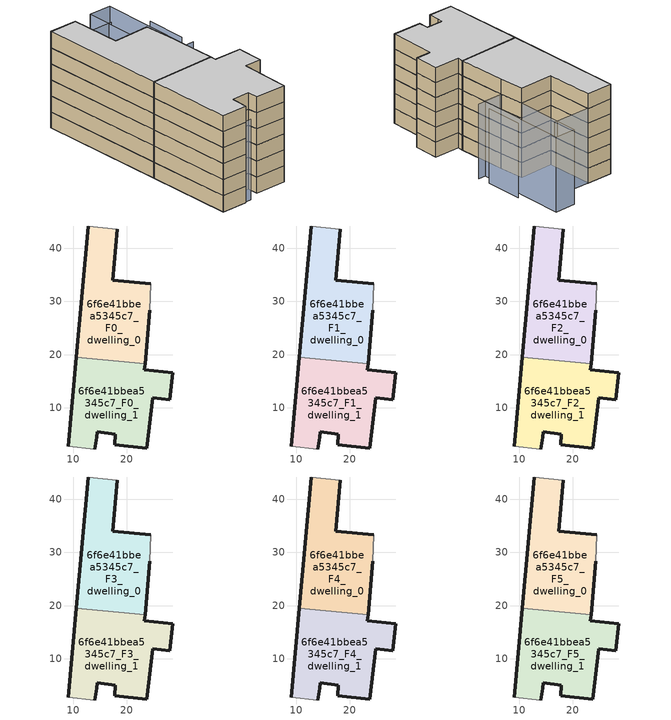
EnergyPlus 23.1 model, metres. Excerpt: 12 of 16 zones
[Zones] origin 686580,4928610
6f6e41bbea5345c7_F0_dwelling_0
 floor ground (EU_floor_Construction): 23.45,18.31 24.32,28.3 24.54,33.37 17.36,33.95 18.19,43.59 12.78,44.18 10.53,19.49 z0
 wall outside (EU_wall_Construction): 24.32,28.3 23.45,18.31 / 10.53,19.49 12.78,44.18 / 18.19,43.59 17.36,33.95 24.54,33.37 z0:3
 wall adiabatic (EU_wall_Construction): 12.78,44.18 18.19,43.59 / 24.54,33.37 24.32,28.3 z0:3
 wall to 6f6e41bbea5345c7_F0_dwelling_1 (EU_wall_Construction): 23.45,18.31 10.53,19.49 z0:3
6f6e41bbea5345c7_F0_dwelling_1
 floor ground (EU_floor_Construction): 23.73,2.38 24.88,11.86 28.09,11.5 28.68,16.56 23.35,17.19 23.45,18.31 10.53,19.49 9,2.83 14.01,2.27 14.34,4.52 14.43,5.47 17.84,5.06 17.72,3.1 z0
 wall outside (EU_wall_Construction): 9,2.83 10.53,19.49 / 23.45,18.31 23.35,17.19 28.68,16.56 28.09,11.5 24.88,11.86 23.73,2.38 17.72,3.1 17.84,5.06 14.43,5.47 14.34,4.52 14.01,2.27 z0:3
 wall adiabatic (EU_wall_Construction): 14.01,2.27 9,2.83 z0:3
6f6e41bbea5345c7_F1_dwelling_0
 floor to 6f6e41bbea5345c7_F0_dwelling_0 (EU_floor_Construction): 23.45,18.31 24.32,28.3 24.54,33.37 17.36,33.95 18.19,43.59 12.78,44.18 10.53,19.49 z3
 wall outside (EU_wall_Construction): 24.32,28.3 23.45,18.31 / 10.53,19.49 12.78,44.18 / 18.19,43.59 17.36,33.95 24.54,33.37 z3:6
 wall adiabatic (EU_wall_Construction): 12.78,44.18 18.19,43.59 / 24.54,33.37 24.32,28.3 z3:6
 wall to 6f6e41bbea5345c7_F1_dwelling_1 (EU_wall_Construction): 23.45,18.31 10.53,19.49 z3:6
6f6e41bbea5345c7_F1_dwelling_1
 floor to 6f6e41bbea5345c7_F0_dwelling_1 (EU_floor_Construction): 23.73,2.38 24.88,11.86 28.09,11.5 28.68,16.56 23.35,17.19 23.45,18.31 10.53,19.49 9,2.83 14.01,2.27 14.34,4.52 14.43,5.47 17.84,5.06 17.72,3.1 z3
 wall outside (EU_wall_Construction): 9,2.83 10.53,19.49 / 23.45,18.31 23.35,17.19 28.68,16.56 28.09,11.5 24.88,11.86 23.73,2.38 17.72,3.1 17.84,5.06 14.43,5.47 14.34,4.52 14.01,2.27 z3:6
 wall adiabatic (EU_wall_Construction): 14.01,2.27 9,2.83 z3:6
6f6e41bbea5345c7_F2_dwelling_0
 floor to 6f6e41bbea5345c7_F1_dwelling_0 (EU_floor_Construction): 23.45,18.31 24.32,28.3 24.54,33.37 17.36,33.95 18.19,43.59 12.78,44.18 10.53,19.49 z6
 wall outside (EU_wall_Construction): 24.32,28.3 23.45,18.31 / 10.53,19.49 12.78,44.18 / 18.19,43.59 17.36,33.95 24.54,33.37 z6:9
 wall adiabatic (EU_wall_Construction): 12.78,44.18 18.19,43.59 / 24.54,33.37 24.32,28.3 z6:9
 wall to 6f6e41bbea5345c7_F2_dwelling_1 (EU_wall_Construction): 23.45,18.31 10.53,19.49 z6:9
6f6e41bbea5345c7_F2_dwelling_1
 floor to 6f6e41bbea5345c7_F1_dwelling_1 (EU_floor_Construction): 23.73,2.38 24.88,11.86 28.09,11.5 28.68,16.56 23.35,17.19 23.45,18.31 10.53,19.49 9,2.83 14.01,2.27 14.34,4.52 14.43,5.47 17.84,5.06 17.72,3.1 z6
 wall outside (EU_wall_Construction): 9,2.83 10.53,19.49 / 23.45,18.31 23.35,17.19 28.68,16.56 28.09,11.5 24.88,11.86 23.73,2.38 17.72,3.1 17.84,5.06 14.43,5.47 14.34,4.52 14.01,2.27 z6:9
 wall adiabatic (EU_wall_Construction): 14.01,2.27 9,2.83 z6:9
6f6e41bbea5345c7_F3_dwelling_0
 floor to 6f6e41bbea5345c7_F2_dwelling_0 (EU_floor_Construction): 23.45,18.31 24.32,28.3 24.54,33.37 17.36,33.95 18.19,43.59 12.78,44.18 10.53,19.49 z9
 wall outside (EU_wall_Construction): 24.32,28.3 23.45,18.31 / 10.53,19.49 12.78,44.18 / 18.19,43.59 17.36,33.95 24.54,33.37 z9:12
 wall adiabatic (EU_wall_Construction): 12.78,44.18 18.19,43.59 / 24.54,33.37 24.32,28.3 z9:12
 wall to 6f6e41bbea5345c7_F3_dwelling_1 (EU_wall_Construction): 23.45,18.31 10.53,19.49 z9:12
6f6e41bbea5345c7_F3_dwelling_1
 floor to 6f6e41bbea5345c7_F2_dwelling_1 (EU_floor_Construction): 23.73,2.38 24.88,11.86 28.09,11.5 28.68,16.56 23.35,17.19 23.45,18.31 10.53,19.49 9,2.83 14.01,2.27 14.34,4.52 14.43,5.47 17.84,5.06 17.72,3.1 z9
 wall outside (EU_wall_Construction): 9,2.83 10.53,19.49 / 23.45,18.31 23.35,17.19 28.68,16.56 28.09,11.5 24.88,11.86 23.73,2.38 17.72,3.1 17.84,5.06 14.43,5.47 14.34,4.52 14.01,2.27 z9:12
 wall adiabatic (EU_wall_Construction): 14.01,2.27 9,2.83 z9:12
6f6e41bbea5345c7_F4_dwelling_0
 floor to 6f6e41bbea5345c7_F3_dwelling_0 (EU_floor_Construction): 23.45,18.31 24.32,28.3 24.54,33.37 17.36,33.95 18.19,43.59 12.78,44.18 10.53,19.49 z12
 wall outside (EU_wall_Construction): 24.32,28.3 23.45,18.31 / 10.53,19.49 12.78,44.18 / 18.19,43.59 17.36,33.95 24.54,33.37 z12:15
 wall adiabatic (EU_wall_Construction): 12.78,44.18 18.19,43.59 / 24.54,33.37 24.32,28.3 z12:15
 wall to 6f6e41bbea5345c7_F4_dwelling_1 (EU_wall_Construction): 23.45,18.31 10.53,19.49 z12:15
6f6e41bbea5345c7_F4_dwelling_1
 floor to 6f6e41bbea5345c7_F3_dwelling_1 (EU_floor_Construction): 23.73,2.38 24.88,11.86 28.09,11.5 28.68,16.56 23.35,17.19 23.45,18.31 10.53,19.49 9,2.83 14.01,2.27 14.34,4.52 14.43,5.47 17.84,5.06 17.72,3.1 z12
 wall outside (EU_wall_Construction): 9,2.83 10.53,19.49 / 23.45,18.31 23.35,17.19 28.68,16.56 28.09,11.5 24.88,11.86 23.73,2.38 17.72,3.1 17.84,5.06 14.43,5.47 14.34,4.52 14.01,2.27 z12:15
 wall adiabatic (EU_wall_Construction): 14.01,2.27 9,2.83 z12:15
6f6e41bbea5345c7_F5_dwelling_0
 floor to 6f6e41bbea5345c7_F4_dwelling_0 (EU_floor_Construction): 23.45,18.31 24.32,28.3 24.54,33.37 17.36,33.95 18.19,43.59 12.78,44.18 10.53,19.49 z15
 wall outside (EU_wall_Construction): 24.32,28.3 23.45,18.31 / 10.53,19.49 12.78,44.18 / 18.19,43.59 17.36,33.95 24.54,33.37 z15:18
 wall adiabatic (EU_wall_Construction): 12.78,44.18 18.19,43.59 / 24.54,33.37 24.32,28.3 z15:18
 wall to 6f6e41bbea5345c7_F5_dwelling_1 (EU_wall_Construction): 23.45,18.31 10.53,19.49 z15:18
 ceiling to 6f6e41bbea5345c7_F6_dwelling_0 (EU_floor_Construction): 18.19,43.59 17.36,33.95 24.54,33.37 24.32,28.3 23.45,18.31 10.53,19.49 12.78,44.18 z18
6f6e41bbea5345c7_F5_dwelling_1
 floor to 6f6e41bbea5345c7_F4_dwelling_1 (EU_floor_Construction): 23.73,2.38 24.88,11.86 28.09,11.5 28.68,16.56 23.35,17.19 23.45,18.31 10.53,19.49 9,2.83 14.01,2.27 14.34,4.52 14.43,5.47 17.84,5.06 17.72,3.1 z15
 wall outside (EU_wall_Construction): 9,2.83 10.53,19.49 / 23.45,18.31 23.35,17.19 28.68,16.56 28.09,11.5 24.88,11.86 23.73,2.38 17.72,3.1 17.84,5.06 14.43,5.47 14.34,4.52 14.01,2.27 z15:18
 wall adiabatic (EU_wall_Construction): 14.01,2.27 9,2.83 z15:18
 ceiling to 6f6e41bbea5345c7_F6_dwelling_1 (EU_floor_Construction): 28.68,16.56 28.09,11.5 24.88,11.86 23.73,2.38 17.72,3.1 17.84,5.06 14.43,5.47 14.34,4.52 14.01,2.27 9,2.83 10.53,19.49 23.45,18.31 23.35,17.19 z18
shading: 9,2.83 15.37,2.36 / 29.86,30.37 30.72,38.01 / 29.89,27.81 24.79,28.32 / 26.1,42.61 12.78,44.18 / 30.36,46.68 28.26,27.86 / 28.26,27.86 23.98,28.33 / 23.98,28.33 26.08,47.16 / 26.08,47.16 30.36,46.68 z0:15
[Building]
EU S2 Campaign: North Axis=0; Terrain=City; Solar Distribution=FullExterior
[Site:Location]
Bologna: Latitude=44.5; Longitude=11.25; Time Zone=1; Elevation=37
[SizingPeriod:WeatherFileDays]
AnnualSizingPeriod: Begin Month=1; Begin Day of Month=1; End Month=12; End Day of Month=31; Day of Week for Start Day=Monday; Use Weather File Daylight Saving Period=No; Use Weather File Rain and Snow Indicators=No
[MATERIAL]
EU_InternalMass_Material: Roughness=MediumRough; Thickness=0.1; Conductivity=1; Density=1800; Specific Heat=900; Thermal Absorptance=0.9; Solar Absorptance=0.7; Visible Absorptance=0.7
[MATERIAL:NOMASS] Roughness=MediumRough; Thermal Absorptance=0.9; Solar Absorptance=0.7; Visible Absorptance=0.7
Name | Thermal Resistance
EU_wall_NoMass | 0.905828
EU_floor_NoMass | 0.67114
[CONSTRUCTION]
EU_wall_Construction: EU_wall_NoMass
EU_floor_Construction: EU_floor_NoMass
EU_InternalMass_Construction: EU_InternalMass_Material
[ZONE] Type=1; Multiplier=1; Ceiling Height=autocalculate; Floor Area=autocalculate; Part of Total Floor Area=Yes
Name | Volume
6f6e41bbea5345c7_F0_dwelling_0 | 741.891
6f6e41bbea5345c7_F1_dwelling_0; 6f6e41bbea5345c7_F2_dwelling_0; 6f6e41bbea5345c7_F3_dwelling_0; 6f6e41bbea5345c7_F4_dwelling_0; 6f6e41bbea5345c7_F5_dwelling_0 | 741.89
6f6e41bbea5345c7_F0_dwelling_1 | 741.873
6f6e41bbea5345c7_F1_dwelling_1; 6f6e41bbea5345c7_F2_dwelling_1; 6f6e41bbea5345c7_F3_dwelling_1; 6f6e41bbea5345c7_F4_dwelling_1; 6f6e41bbea5345c7_F5_dwelling_1 | 741.872
[INTERNALMASS] Construction=EU_InternalMass_Construction
Name | Zone or ZoneList | Surface Area
6f6e41bbea5345c7_F0_dwelling_0_EU_InternalMass | 6f6e41bbea5345c7_F0_dwelling_0 | 247.297
6f6e41bbea5345c7_F0_dwelling_1_EU_InternalMass | 6f6e41bbea5345c7_F0_dwelling_1 | 247.29
6f6e41bbea5345c7_F1_dwelling_0_EU_InternalMass | 6f6e41bbea5345c7_F1_dwelling_0 | 247.297
6f6e41bbea5345c7_F1_dwelling_1_EU_InternalMass | 6f6e41bbea5345c7_F1_dwelling_1 | 247.29
6f6e41bbea5345c7_F2_dwelling_0_EU_InternalMass | 6f6e41bbea5345c7_F2_dwelling_0 | 247.297
6f6e41bbea5345c7_F2_dwelling_1_EU_InternalMass | 6f6e41bbea5345c7_F2_dwelling_1 | 247.29
6f6e41bbea5345c7_F3_dwelling_0_EU_InternalMass | 6f6e41bbea5345c7_F3_dwelling_0 | 247.297
6f6e41bbea5345c7_F3_dwelling_1_EU_InternalMass | 6f6e41bbea5345c7_F3_dwelling_1 | 247.29
6f6e41bbea5345c7_F4_dwelling_0_EU_InternalMass | 6f6e41bbea5345c7_F4_dwelling_0 | 247.297
6f6e41bbea5345c7_F4_dwelling_1_EU_InternalMass | 6f6e41bbea5345c7_F4_dwelling_1 | 247.29
6f6e41bbea5345c7_F5_dwelling_0_EU_InternalMass | 6f6e41bbea5345c7_F5_dwelling_0 | 247.297
6f6e41bbea5345c7_F5_dwelling_1_EU_InternalMass | 6f6e41bbea5345c7_F5_dwelling_1 | 247.29
[OTHEREQUIPMENT] Fuel Type=Electricity; Design Level Calculation Method=Watts/Area; Power per Zone Floor Area=1; Fraction Latent=0; Fraction Radiant=0; Fraction Lost=0; Carbon Dioxide Generation Rate=0; EndUse Subcategory=EU_Step8_InternalGains
Name | Zone or ZoneList or Space or SpaceList | Schedule
EU_Step8_InternalGain_6f6e41bbea5345c7_F0_dwelling_0_f000 | 6f6e41bbea5345c7_F0_dwelling_0 | EU_Step8_GainSchedule_6f6e41bbea5345c7_F0_dwelling_0_f000
EU_Step8_InternalGain_6f6e41bbea5345c7_F0_dwelling_1_f000 | 6f6e41bbea5345c7_F0_dwelling_1 | EU_Step8_GainSchedule_6f6e41bbea5345c7_F0_dwelling_1_f000
EU_Step8_InternalGain_6f6e41bbea5345c7_F1_dwelling_0_f000 | 6f6e41bbea5345c7_F1_dwelling_0 | EU_Step8_GainSchedule_6f6e41bbea5345c7_F1_dwelling_0_f000
EU_Step8_InternalGain_6f6e41bbea5345c7_F1_dwelling_1_f000 | 6f6e41bbea5345c7_F1_dwelling_1 | EU_Step8_GainSchedule_6f6e41bbea5345c7_F1_dwelling_1_f000
EU_Step8_InternalGain_6f6e41bbea5345c7_F2_dwelling_0_f000 | 6f6e41bbea5345c7_F2_dwelling_0 | EU_Step8_GainSchedule_6f6e41bbea5345c7_F2_dwelling_0_f000
EU_Step8_InternalGain_6f6e41bbea5345c7_F2_dwelling_1_f000 | 6f6e41bbea5345c7_F2_dwelling_1 | EU_Step8_GainSchedule_6f6e41bbea5345c7_F2_dwelling_1_f000
EU_Step8_InternalGain_6f6e41bbea5345c7_F3_dwelling_0_f000 | 6f6e41bbea5345c7_F3_dwelling_0 | EU_Step8_GainSchedule_6f6e41bbea5345c7_F3_dwelling_0_f000
EU_Step8_InternalGain_6f6e41bbea5345c7_F3_dwelling_1_f000 | 6f6e41bbea5345c7_F3_dwelling_1 | EU_Step8_GainSchedule_6f6e41bbea5345c7_F3_dwelling_1_f000
EU_Step8_InternalGain_6f6e41bbea5345c7_F4_dwelling_0_f000 | 6f6e41bbea5345c7_F4_dwelling_0 | EU_Step8_GainSchedule_6f6e41bbea5345c7_F4_dwelling_0_f000
EU_Step8_InternalGain_6f6e41bbea5345c7_F4_dwelling_1_f000 | 6f6e41bbea5345c7_F4_dwelling_1 | EU_Step8_GainSchedule_6f6e41bbea5345c7_F4_dwelling_1_f000
EU_Step8_InternalGain_6f6e41bbea5345c7_F5_dwelling_0_f000 | 6f6e41bbea5345c7_F5_dwelling_0 | EU_Step8_GainSchedule_6f6e41bbea5345c7_F5_dwelling_0_f000
EU_Step8_InternalGain_6f6e41bbea5345c7_F5_dwelling_1_f000 | 6f6e41bbea5345c7_F5_dwelling_1 | EU_Step8_GainSchedule_6f6e41bbea5345c7_F5_dwelling_1_f000
[ZONEVENTILATION:DESIGNFLOWRATE] Schedule=EU_AlwaysOn; Design Flow Rate Calculation Method=AirChanges/Hour; Air Changes per Hour=0.73129; Ventilation Type=Natural; Fan Pressure Rise=0; Fan Total Efficiency=1; Constant Term Coefficient=1; Temperature Term Coefficient=0; Velocity Term Coefficient=0; Velocity Squared Term Coefficient=0; Minimum Indoor Temperature=-100; Maximum Indoor Temperature=100; Delta Temperature=-100; Minimum Outdoor Temperature=-100; Maximum Outdoor Temperature=100; Maximum Wind Speed=40
Name | Zone or ZoneList or Space or SpaceList
EU_ConstantAir_6f6e41bbea5345c7_F0_dwelling_0 | 6f6e41bbea5345c7_F0_dwelling_0
EU_ConstantAir_6f6e41bbea5345c7_F0_dwelling_1 | 6f6e41bbea5345c7_F0_dwelling_1
EU_ConstantAir_6f6e41bbea5345c7_F1_dwelling_0 | 6f6e41bbea5345c7_F1_dwelling_0
EU_ConstantAir_6f6e41bbea5345c7_F1_dwelling_1 | 6f6e41bbea5345c7_F1_dwelling_1
EU_ConstantAir_6f6e41bbea5345c7_F2_dwelling_0 | 6f6e41bbea5345c7_F2_dwelling_0
EU_ConstantAir_6f6e41bbea5345c7_F2_dwelling_1 | 6f6e41bbea5345c7_F2_dwelling_1
EU_ConstantAir_6f6e41bbea5345c7_F3_dwelling_0 | 6f6e41bbea5345c7_F3_dwelling_0
EU_ConstantAir_6f6e41bbea5345c7_F3_dwelling_1 | 6f6e41bbea5345c7_F3_dwelling_1
EU_ConstantAir_6f6e41bbea5345c7_F4_dwelling_0 | 6f6e41bbea5345c7_F4_dwelling_0
EU_ConstantAir_6f6e41bbea5345c7_F4_dwelling_1 | 6f6e41bbea5345c7_F4_dwelling_1
EU_ConstantAir_6f6e41bbea5345c7_F5_dwelling_0 | 6f6e41bbea5345c7_F5_dwelling_0
EU_ConstantAir_6f6e41bbea5345c7_F5_dwelling_1 | 6f6e41bbea5345c7_F5_dwelling_1
[HVACTEMPLATE:THERMOSTAT] Constant Heating Setpoint=20; Constant Cooling Setpoint=50
EU_HeatOnly_6f6e41bbea5345c7_F0_dwelling_0; EU_HeatOnly_6f6e41bbea5345c7_F0_dwelling_1; EU_HeatOnly_6f6e41bbea5345c7_F1_dwelling_0; EU_HeatOnly_6f6e41bbea5345c7_F1_dwelling_1; EU_HeatOnly_6f6e41bbea5345c7_F2_dwelling_0; EU_HeatOnly_6f6e41bbea5345c7_F2_dwelling_1; EU_HeatOnly_6f6e41bbea5345c7_F3_dwelling_0; EU_HeatOnly_6f6e41bbea5345c7_F3_dwelling_1; EU_HeatOnly_6f6e41bbea5345c7_F4_dwelling_0; EU_HeatOnly_6f6e41bbea5345c7_F4_dwelling_1; EU_HeatOnly_6f6e41bbea5345c7_F5_dwelling_0; EU_HeatOnly_6f6e41bbea5345c7_F5_dwelling_1; EU_HeatOnly_6f6e41bbea5345c7_F6_dwelling_0; EU_HeatOnly_6f6e41bbea5345c7_F6_dwelling_1; EU_HeatOnly_6f6e41bbea5345c7_F7_dwelling_0; EU_HeatOnly_6f6e41bbea5345c7_F7_dwelling_1
[HVACTEMPLATE:ZONE:IDEALLOADSAIRSYSTEM] System Availability Schedule=EU_AlwaysOn; Maximum Heating Supply Air Temperature=50; Minimum Cooling Supply Air Temperature=13; Maximum Heating Supply Air Humidity Ratio=0.0156; Minimum Cooling Supply Air Humidity Ratio=0.0077; Heating Limit=NoLimit; Cooling Limit=NoLimit; Heating Availability Schedule=EU_AlwaysOn; Cooling Availability Schedule=EU_CoolingOff; Dehumidification Control Type=ConstantSensibleHeatRatio; Cooling Sensible Heat Ratio=0.7; Dehumidification Setpoint=60; Humidification Control Type=None; Humidification Setpoint=30; Outdoor Air Method=None; Outdoor Air Flow Rate per Person=0.00944; Outdoor Air Flow Rate per Zone Floor Area=0; Outdoor Air Flow Rate per Zone=0; Demand Controlled Ventilation Type=None; Outdoor Air Economizer Type=NoEconomizer; Heat Recovery Type=None; Sensible Heat Recovery Effectiveness=0.7; Latent Heat Recovery Effectiveness=0.65
Name | Template Thermostat
6f6e41bbea5345c7_F0_dwelling_0 | EU_HeatOnly_6f6e41bbea5345c7_F0_dwelling_0
6f6e41bbea5345c7_F0_dwelling_1 | EU_HeatOnly_6f6e41bbea5345c7_F0_dwelling_1
6f6e41bbea5345c7_F1_dwelling_0 | EU_HeatOnly_6f6e41bbea5345c7_F1_dwelling_0
6f6e41bbea5345c7_F1_dwelling_1 | EU_HeatOnly_6f6e41bbea5345c7_F1_dwelling_1
6f6e41bbea5345c7_F2_dwelling_0 | EU_HeatOnly_6f6e41bbea5345c7_F2_dwelling_0
6f6e41bbea5345c7_F2_dwelling_1 | EU_HeatOnly_6f6e41bbea5345c7_F2_dwelling_1
6f6e41bbea5345c7_F3_dwelling_0 | EU_HeatOnly_6f6e41bbea5345c7_F3_dwelling_0
6f6e41bbea5345c7_F3_dwelling_1 | EU_HeatOnly_6f6e41bbea5345c7_F3_dwelling_1
6f6e41bbea5345c7_F4_dwelling_0 | EU_HeatOnly_6f6e41bbea5345c7_F4_dwelling_0
6f6e41bbea5345c7_F4_dwelling_1 | EU_HeatOnly_6f6e41bbea5345c7_F4_dwelling_1
6f6e41bbea5345c7_F5_dwelling_0 | EU_HeatOnly_6f6e41bbea5345c7_F5_dwelling_0
6f6e41bbea5345c7_F5_dwelling_1 | EU_HeatOnly_6f6e41bbea5345c7_F5_dwelling_1
[SIZING:ZONE] Zone Cooling Design Supply Air Temperature Input Method=SupplyAirTemperature; Zone Cooling Design Supply Air Temperature=13; Zone Heating Design Supply Air Temperature Input Method=SupplyAirTemperature; Zone Heating Design Supply Air Temperature=50; Zone Cooling Design Supply Air Humidity Ratio=0.008; Zone Heating Design Supply Air Humidity Ratio=0.008; Cooling Design Air Flow Method=DesignDay; Cooling Design Air Flow Rate=0; Cooling Minimum Air Flow per Zone Floor Area=0.000762; Cooling Minimum Air Flow=0; Cooling Minimum Air Flow Fraction=0.2; Heating Design Air Flow Method=DesignDay; Heating Design Air Flow Rate=0; Heating Maximum Air Flow per Zone Floor Area=0.002032; Heating Maximum Air Flow=0.141576; Heating Maximum Air Flow Fraction=0.3; Account for Dedicated Outdoor Air System=No; Dedicated Outdoor Air System Control Strategy=NeutralSupplyAir; Dedicated Outdoor Air Low Setpoint Temperature for Design=autosize; Dedicated Outdoor Air High Setpoint Temperature for Design=autosize; Zone Load Sizing Method=Sensible Load Only No Latent Load; Zone Latent Cooling Design Supply Air Humidity Ratio Input Method=HumidityRatioDifference; Zone Cooling Design Supply Air Humidity Ratio Difference=0.005; Zone Latent Heating Design Supply Air Humidity Ratio Input Method=HumidityRatioDifference; Zone Humidification Design Supply Air Humidity Ratio Difference=0.005
6f6e41bbea5345c7_F0_dwelling_0; 6f6e41bbea5345c7_F0_dwelling_1; 6f6e41bbea5345c7_F1_dwelling_0; 6f6e41bbea5345c7_F1_dwelling_1; 6f6e41bbea5345c7_F2_dwelling_0; 6f6e41bbea5345c7_F2_dwelling_1; 6f6e41bbea5345c7_F3_dwelling_0; 6f6e41bbea5345c7_F3_dwelling_1; 6f6e41bbea5345c7_F4_dwelling_0; 6f6e41bbea5345c7_F4_dwelling_1; 6f6e41bbea5345c7_F5_dwelling_0; 6f6e41bbea5345c7_F5_dwelling_1
[SCHEDULE:CONSTANT]
Name | Hourly Value
EU_AlwaysOn | 1
EU_CoolingOff | 0
[SCHEDULE:FILE] Column Number=1; Rows to Skip at Top=0; Number of Hours of Data=8760; Column Separator=Comma; Interpolate to Timestep=No; Minutes per Item=60; Adjust Schedule for Daylight Savings=Yes
Name | File
EU_Step8_GainSchedule_6f6e41bbea5345c7_F0_dwelling_0_f000 | ../../schedules/6f6e41bbea5345c7/6f6e41bbea5345c7_F0_dwelling_0_f000_gain.csv
EU_Step8_GainSchedule_6f6e41bbea5345c7_F0_dwelling_1_f000 | ../../schedules/6f6e41bbea5345c7/6f6e41bbea5345c7_F0_dwelling_1_f000_gain.csv
EU_Step8_GainSchedule_6f6e41bbea5345c7_F1_dwelling_0_f000 | ../../schedules/6f6e41bbea5345c7/6f6e41bbea5345c7_F1_dwelling_0_f000_gain.csv
EU_Step8_GainSchedule_6f6e41bbea5345c7_F1_dwelling_1_f000 | ../../schedules/6f6e41bbea5345c7/6f6e41bbea5345c7_F1_dwelling_1_f000_gain.csv
EU_Step8_GainSchedule_6f6e41bbea5345c7_F2_dwelling_0_f000 | ../../schedules/6f6e41bbea5345c7/6f6e41bbea5345c7_F2_dwelling_0_f000_gain.csv
EU_Step8_GainSchedule_6f6e41bbea5345c7_F2_dwelling_1_f000 | ../../schedules/6f6e41bbea5345c7/6f6e41bbea5345c7_F2_dwelling_1_f000_gain.csv
EU_Step8_GainSchedule_6f6e41bbea5345c7_F3_dwelling_0_f000 | ../../schedules/6f6e41bbea5345c7/6f6e41bbea5345c7_F3_dwelling_0_f000_gain.csv
EU_Step8_GainSchedule_6f6e41bbea5345c7_F3_dwelling_1_f000 | ../../schedules/6f6e41bbea5345c7/6f6e41bbea5345c7_F3_dwelling_1_f000_gain.csv
EU_Step8_GainSchedule_6f6e41bbea5345c7_F4_dwelling_0_f000 | ../../schedules/6f6e41bbea5345c7/6f6e41bbea5345c7_F4_dwelling_0_f000_gain.csv
EU_Step8_GainSchedule_6f6e41bbea5345c7_F4_dwelling_1_f000 | ../../schedules/6f6e41bbea5345c7/6f6e41bbea5345c7_F4_dwelling_1_f000_gain.csv
EU_Step8_GainSchedule_6f6e41bbea5345c7_F5_dwelling_0_f000 | ../../schedules/6f6e41bbea5345c7/6f6e41bbea5345c7_F5_dwelling_0_f000_gain.csv
EU_Step8_GainSchedule_6f6e41bbea5345c7_F5_dwelling_1_f000 | ../../schedules/6f6e41bbea5345c7/6f6e41bbea5345c7_F5_dwelling_1_f000_gain.csv
